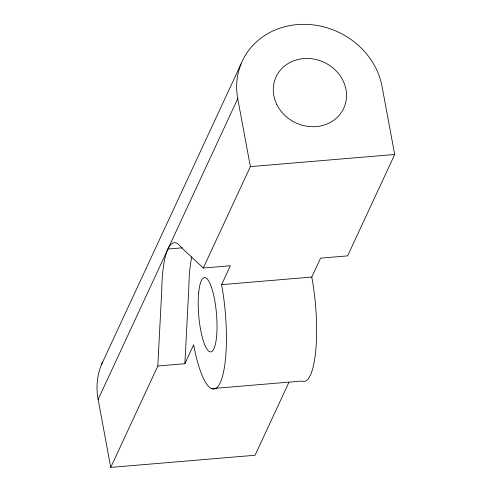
<?xml version="1.0" encoding="UTF-8"?>
<svg xmlns="http://www.w3.org/2000/svg" width="492" height="492" viewBox="0 0 492 492"><rect width="100%" height="100%" fill="white"/><g stroke="black" fill="none" stroke-linecap="round" stroke-linejoin="round"><path stroke-width="0.74" d="M157.815 365.999L161.751 290.212A74.581 17.817 85.2 0 1 181.499 247.679L203.288 268.023L230.354 265.748L221.578 284.653A74.581 17.817 85.2 0 1 220.238 382.708A74.581 17.817 85.2 0 1 193.651 344.812L184.875 363.717L157.815 365.999L110.743 467.4L255.071 455.254L288.927 382.327M184.875 363.717L188.817 287.937A74.581 17.817 85.2 0 1 191.806 256.861M101.475 364.627L241.092 63.849M110.743 467.4L98.117 399.424L237.734 98.646A74.581 66.801 24.9 0 1 297.273 24.6A74.581 66.801 24.9 0 1 382.063 86.5L394.689 154.476L347.623 255.877L320.556 258.159L311.78 277.064A74.581 17.817 85.2 0 1 301.774 381.048L211.566 388.637M203.288 268.023L250.36 166.622L237.734 98.646M250.36 166.622L394.689 154.476M167.926 249.038L182.212 247.833M221.578 284.653L311.78 277.064M98.117 399.424A74.581 66.801 24.9 0 1 102.68 361.854M276.682 104.304A37.287 33.401 24.9 0 0 339.88 114.458A37.287 33.401 24.9 0 0 313.14 58.96A37.287 33.401 24.9 0 0 276.682 104.304M198.657 292.82A37.287 8.911 85.2 0 0 209.592 351.688A37.287 8.911 85.2 0 0 214.598 299.696A37.287 8.911 85.2 0 0 198.657 292.82"/></g></svg>
